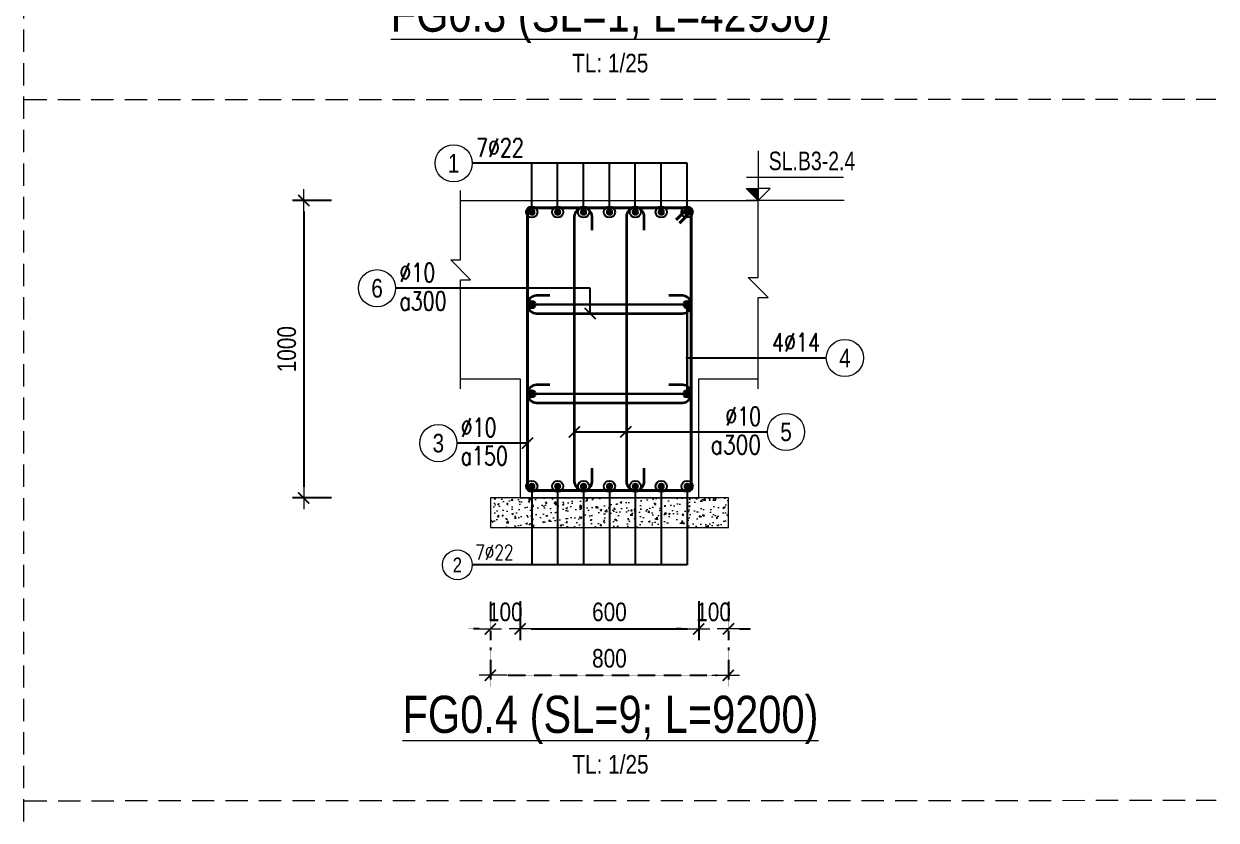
# Model space of a CAD drawing. Header units: millimetres. Extents: x -134772 to 596971, y -129535 to 35703.
# Drawn here: x 35859 to 39866, y 4929 to 7607 of the extents above; entities that cross this region are included whole.
import ezdxf
from ezdxf.enums import TextEntityAlignment as Align

# ---------------------------------------------------------------- set-up
doc = ezdxf.new("R2010")
doc.units = ezdxf.units.MM
doc.header["$MEASUREMENT"] = 0
doc.linetypes.add('HIDDEN', pattern=[0.375, 0.25, -0.125])
doc.layers.get('Defpoints').update_dxf_attribs({"color": 252})
for name, color, linetype, lineweight in [('NDC_S_ANNO', 7, 'Continuous', 20), ('NDC_S_CONTINUOUS', 3, 'Continuous', 20), ('NDC_S_DIM', 1, 'Continuous', 9), ('NDC_S_HATCH MATERIAL', 8, 'Continuous', 13), ('NDC_S_REBAR', 4, 'Continuous', 35), ('NDC_S_STIRRUP', 4, 'Continuous', 40), ('NDC_S_TEXT SYMBOL', 7, 'Continuous', 20), ('NDC_S_THIN LINE', 1, 'Continuous', 5), ('NDC_S_VN TEXT', 7, 'Continuous', 9)]:
    doc.layers.add(name, color=color, linetype=linetype, lineweight=lineweight)
doc.styles.add('ARIAL', font='arial.ttf', dxfattribs={"width": 0.8})
doc.styles.add('NDC_ANNO', font='', dxfattribs={"width": 0.8})
doc.styles.add('NDC_ROMANS', font='romans.shx', dxfattribs={"width": 0.8})
doc.styles.get('NDC_ANNO').set_extended_font_data('Dotum')
doc.dimstyles.new('NDC_dim_25', dxfattribs={"dimscale": 25, "dimtxt": 2.5, "dimasz": 1.5, "dimexe": 1.5, "dimexo": 0, "dimgap": 1, "dimtad": 1, "dimdec": 0, "dimzin": 0, "dimdsep": 46, "dimtxsty": 'ARIAL', "dimblk": 'DIMMARK', "dimcen": 0.09, "dimdle": 1.2, "dimclrd": 1, "dimclre": 1, "dimclrt": 3, "dimadec": 0, "dimazin": 0, "dimtfac": 1, "dimtdec": 0, "dimtix": 1, "dimtofl": 0, "dimtmove": 0, "dimatfit": 3, "dimfxl": 3.75, "dimfxlon": 1, "dimtolj": 1, "dimtzin": 0, "dimarcsym": 0})

# ---------------------------------------------------------------- blocks, each defined once
blk = doc.blocks.new('kata_block_TD')
at = {"color": 6, "linetype": 'ByBlock', "lineweight": -2, "style": 'ARIAL', "width": 0.8}
blk.add_attdef('SECTDET2', text='', height=5, dxfattribs=at).set_placement((0, 7.97), align=Align.CENTER)
at = {"color": 0, "linetype": 'ByBlock', "lineweight": -2, "style": 'ARIAL', "width": 0.8}
blk.add_attdef('SECTDET1', text='', height=5, dxfattribs=at).set_placement((0, 1.47), align=Align.CENTER)
at = {"color": 3, "lineweight": 25, "style": 'ARIAL', "width": 0.8}
blk.add_attdef('SSCALE', text='', height=2.5, dxfattribs=at).set_placement((0, -4), align=Align.CENTER)
blk = doc.blocks.new('DIMMARK')
at = {"layer": 'NDC_S_DIM', "color": 1}
blk.add_line((-1.5, 0), (1, 0), dxfattribs=at)
at = {"layer": 'NDC_S_DIM', "color": 2, "const_width": 0.15}
blk.add_lwpolyline([(-0.5, -0.5), (0.5, 0.5)], dxfattribs=at)
blk = doc.blocks.new('*D1461')
at = {"layer": 'Defpoints', "color": 0, "linetype": 'HIDDEN', "transparency": 16777216}
for p in [(37426.6, 5872.4), (38226.6, 5872.4), (38226.6, 5416.4)]:
    blk.add_point(p, dxfattribs=at)
at = {"layer": 'NDC_S_DIM', "color": 1, "linetype": 'HIDDEN', "lineweight": -2, "transparency": 16777216}
for p, q in [((37426.6, 5510.2), (37426.6, 5378.9)), ((38226.6, 5510.2), (38226.6, 5378.9)), ((37464.1, 5416.4), (38189.1, 5416.4))]:
    blk.add_line(p, q, dxfattribs=at)
at = {"layer": 'NDC_S_DIM', "color": 1, "linetype": 'HIDDEN', "lineweight": -2, "transparency": 16777216, "xscale": 37.5, "yscale": 37.5, "zscale": 37.5, "rotation": 180}
blk.add_blockref('DIMMARK', (37426.6, 5416.4), dxfattribs=at)
at = {"layer": 'NDC_S_DIM', "color": 1, "linetype": 'HIDDEN', "lineweight": -2, "transparency": 16777216, "xscale": 37.5, "yscale": 37.5, "zscale": 37.5}
blk.add_blockref('DIMMARK', (38226.6, 5416.4), dxfattribs=at)
at = {"layer": 'NDC_S_DIM', "color": 3, "linetype": 'HIDDEN', "transparency": 16777216, "insert": (37826.6, 5473.3), "char_height": 62.5, "attachment_point": 5, "style": 'ARIAL'}
blk.add_mtext('\\A1;800', dxfattribs=at)
blk = doc.blocks.new('*D1462')
at = {"layer": 'Defpoints', "color": 0, "linetype": 'HIDDEN', "transparency": 16777216}
for p in [(38226.6, 5872.4), (38126.6, 5666.2), (38226.6, 5572.4)]:
    blk.add_point(p, dxfattribs=at)
at = {"layer": 'NDC_S_DIM', "color": 1, "linetype": 'HIDDEN', "lineweight": -2, "transparency": 16777216}
for p, q in [((38126.6, 5666.2), (38126.6, 5534.9)), ((38226.6, 5666.2), (38226.6, 5534.9)), ((38089.1, 5572.4), (38051.6, 5572.4)), ((38264.1, 5572.4), (38301.6, 5572.4))]:
    blk.add_line(p, q, dxfattribs=at)
at = {"layer": 'NDC_S_DIM', "color": 1, "linetype": 'HIDDEN', "lineweight": -2, "transparency": 16777216, "xscale": 37.5, "yscale": 37.5, "zscale": 37.5}
blk.add_blockref('DIMMARK', (38126.6, 5572.4), dxfattribs=at)
at = {"layer": 'NDC_S_DIM', "color": 1, "linetype": 'HIDDEN', "lineweight": -2, "transparency": 16777216, "xscale": 37.5, "yscale": 37.5, "zscale": 37.5, "rotation": 180}
blk.add_blockref('DIMMARK', (38226.6, 5572.4), dxfattribs=at)
at = {"layer": 'NDC_S_DIM', "color": 3, "linetype": 'HIDDEN', "transparency": 16777216, "insert": (38176.6, 5629.3), "char_height": 62.5, "attachment_point": 5, "style": 'ARIAL'}
blk.add_mtext('\\A1;100', dxfattribs=at)
blk = doc.blocks.new('*D1463')
at = {"layer": 'Defpoints', "color": 0, "linetype": 'HIDDEN', "transparency": 16777216}
for p in [(37426.6, 5872.4), (37526.6, 5666.2), (37426.6, 5572.4)]:
    blk.add_point(p, dxfattribs=at)
at = {"layer": 'NDC_S_DIM', "color": 1, "linetype": 'HIDDEN', "lineweight": -2, "transparency": 16777216}
for p, q in [((37426.6, 5666.2), (37426.6, 5534.9)), ((37526.6, 5666.2), (37526.6, 5534.9)), ((37389.1, 5572.4), (37351.6, 5572.4)), ((37564.1, 5572.4), (37601.6, 5572.4))]:
    blk.add_line(p, q, dxfattribs=at)
at = {"layer": 'NDC_S_DIM', "color": 1, "linetype": 'HIDDEN', "lineweight": -2, "transparency": 16777216, "xscale": 37.5, "yscale": 37.5, "zscale": 37.5}
blk.add_blockref('DIMMARK', (37426.6, 5572.4), dxfattribs=at)
at = {"layer": 'NDC_S_DIM', "color": 1, "linetype": 'HIDDEN', "lineweight": -2, "transparency": 16777216, "xscale": 37.5, "yscale": 37.5, "zscale": 37.5, "rotation": 180}
blk.add_blockref('DIMMARK', (37526.6, 5572.4), dxfattribs=at)
at = {"layer": 'NDC_S_DIM', "color": 3, "linetype": 'HIDDEN', "transparency": 16777216, "insert": (37476.6, 5629.3), "char_height": 62.5, "attachment_point": 5, "style": 'ARIAL'}
blk.add_mtext('\\A1;100', dxfattribs=at)
blk = doc.blocks.new('kata_block_THEP')
at = {"layer": 'NDC_S_REBAR', "color": 0}
for p, q in [((-0.5, 0), (0.5, 0)), ((-0.35, 0.35), (0.35, -0.35)), ((0.35, 0.35), (-0.35, -0.35)), ((0, 0.5), (0, -0.5))]:
    blk.add_line(p, q, dxfattribs=at)
at = {"layer": 'NDC_S_REBAR', "color": 0, "const_width": 0.0833}
blk.add_lwpolyline([(-0.5, 0, 1), (0.5, 0, 1), (-0.5, 0, 1)], format="xyb", dxfattribs=at)
blk = doc.blocks.new('kata_block_CT')
at = {"layer": 'NDC_S_ANNO'}
blk.add_hatch(color=3, dxfattribs=at).paths.add_polyline_path([(0, 1.6), (-1.61, 1.6), (0, 0)])
at = {"layer": 'NDC_S_ANNO', "ltscale": 50}
h = blk.add_hatch(dxfattribs=at)
h.set_pattern_fill('ANSI31', color=256, scale=1.406251, style=0)
h.set_pattern_definition([(45, (0, 5e-12), (-3.157, 3.157), [])])
h.paths.add_polyline_path([(0, 1.6), (0, 0), (1.61, 1.6)])
for p, q in [((-1.59, 3.14), (11.47, 3.14)), ((11.56, 0), (-1.64, 0))]:
    blk.add_line(p, q, dxfattribs=at)
for points in [[(0, 6.69), (0, 0)], [(0, 0), (-1.61, 1.6), (0, 1.6)], [(0, 0), (1.61, 1.6), (0, 1.6)]]:
    blk.add_lwpolyline(points, dxfattribs=at)
at = {"layer": 'NDC_S_ANNO', "color": 8, "ltscale": 50}
blk.add_lwpolyline([(0, 0), (-1.61, 1.6), (0, 1.6)], dxfattribs=at)
at = {"layer": 'NDC_S_TEXT SYMBOL', "color": 3, "style": 'NDC_ANNO', "width": 0.8}
blk.add_attdef('CT', (1.41, 4.07), '', height=2.5, dxfattribs=at)
blk = doc.blocks.new('*D1464')
at = {"layer": 'Defpoints', "color": 0, "transparency": 16777216}
for p in [(37526.6, 5972.4), (38126.6, 5972.4), (38126.6, 5572.4)]:
    blk.add_point(p, dxfattribs=at)
at = {"layer": 'NDC_S_DIM', "color": 1, "lineweight": -2, "transparency": 16777216}
for p, q in [((37526.6, 5666.2), (37526.6, 5534.9)), ((38126.6, 5666.2), (38126.6, 5534.9)), ((37564.1, 5572.4), (38089.1, 5572.4))]:
    blk.add_line(p, q, dxfattribs=at)
at = {"layer": 'NDC_S_DIM', "color": 1, "lineweight": -2, "transparency": 16777216, "xscale": 37.5, "yscale": 37.5, "zscale": 37.5, "rotation": 180}
blk.add_blockref('DIMMARK', (37526.6, 5572.4), dxfattribs=at)
at = {"layer": 'NDC_S_DIM', "color": 1, "lineweight": -2, "transparency": 16777216, "xscale": 37.5, "yscale": 37.5, "zscale": 37.5}
blk.add_blockref('DIMMARK', (38126.6, 5572.4), dxfattribs=at)
at = {"layer": 'NDC_S_DIM', "color": 3, "transparency": 16777216, "insert": (37826.6, 5629.3), "char_height": 62.5, "attachment_point": 5, "style": 'ARIAL'}
blk.add_mtext('\\A1;600', dxfattribs=at)
blk = doc.blocks.new('*D1465')
at = {"layer": 'Defpoints', "color": 0, "transparency": 16777216}
for p in [(37305.2, 7012.9), (36799.2, 6012.9), (37305.2, 6012.9)]:
    blk.add_point(p, dxfattribs=at)
at = {"layer": 'NDC_S_DIM', "color": 1, "lineweight": -2, "transparency": 16777216}
for p, q in [((36892.9, 7012.9), (36761.7, 7012.9)), ((36799.2, 6975.4), (36799.2, 6050.4)), ((36892.9, 6012.9), (36761.7, 6012.9))]:
    blk.add_line(p, q, dxfattribs=at)
at = {"layer": 'NDC_S_DIM', "color": 1, "lineweight": -2, "transparency": 16777216, "xscale": 37.5, "yscale": 37.5, "zscale": 37.5}
for p, rotation in [((36799.2, 7012.9), 90), ((36799.2, 6012.9), 270)]:
    blk.add_blockref('DIMMARK', p, dxfattribs=dict(at, rotation=rotation))
at = {"layer": 'NDC_S_DIM', "color": 3, "transparency": 16777216, "insert": (36742.3, 6512.9), "char_height": 62.5, "attachment_point": 5, "rotation": 90, "style": 'ARIAL'}
blk.add_mtext('\\A1;1000', dxfattribs=at)
blk = doc.blocks.new('*U11')
blk.add_circle((-2.5, 0), 2.5)
at = {"layer": 'NDC_S_VN TEXT', "color": 3, "style": 'NDC_ROMANS', "width": 0.75}
for tag, p in [('DK1', (0.5, 0.85)), ('KC1', (0.5, -2.97))]:
    blk.add_attdef(tag, p, '', height=2.5, dxfattribs=at)
at = {"layer": 'NDC_S_VN TEXT', "color": 7, "style": 'ARIAL', "width": 0.8}
blk.add_attdef('SH2', text='', height=2.5, dxfattribs=at).set_placement((-2.5, 0), align=Align.MIDDLE)
blk = doc.blocks.new('*U623')
blk.add_circle((-2.5, 0), 2.5)
at = {"layer": 'NDC_S_VN TEXT', "color": 3, "style": 'NDC_ROMANS', "width": 0.75}
blk.add_attdef('DK1', (0.5, 0.85), '', height=2.5, dxfattribs=at)
at = {"layer": 'NDC_S_VN TEXT', "color": 7, "style": 'ARIAL', "width": 0.8}
blk.add_attdef('SH2', text='', height=2.5, dxfattribs=at).set_placement((-2.5, 0), align=Align.MIDDLE)
blk = doc.blocks.new('*U624')
blk.add_circle((2.5, 0), 2.5)
at = {"layer": 'NDC_S_VN TEXT', "color": 3, "style": 'NDC_ROMANS', "width": 0.75}
blk.add_attdef('DK2', text='', height=2.5, dxfattribs=at).set_placement((-0.85, 0.85), align=Align.RIGHT)
at = {"layer": 'NDC_S_VN TEXT', "color": 7, "style": 'ARIAL', "width": 0.8}
blk.add_attdef('SH3', text='', height=2.5, dxfattribs=at).set_placement((2.5, 0), align=Align.MIDDLE)
blk = doc.blocks.new('*U12')
blk.add_circle((2.5, 0), 2.5)
at = {"layer": 'NDC_S_VN TEXT', "color": 3, "style": 'NDC_ROMANS'}
for tag, width, p in [('DK2', 0.75, (-0.85, 0.85)), ('KC2', 0.8, (-0.85, -2.97))]:
    blk.add_attdef(tag, text='', height=2.5, dxfattribs=dict(at, width=width)).set_placement(p, align=Align.RIGHT)
at = {"layer": 'NDC_S_VN TEXT', "color": 7, "style": 'ARIAL', "width": 0.8}
blk.add_attdef('SH3', text='', height=2.5, dxfattribs=at).set_placement((2.5, 0), align=Align.MIDDLE)

msp = doc.modelspace()

# ---------------------------------------------------------------- hatches: boundary and pattern name
at = {"layer": 'NDC_S_HATCH MATERIAL'}
h = msp.add_hatch(dxfattribs=at)
h.set_pattern_fill('AR-CONC', color=256, scale=8)
h.set_pattern_definition([(50, (26826.58, 32633.05), (57.380815, -5.02017), [6, -66]), (355, (26826.58, 32633.05), (-11.10011, 60.17537), [4.8, -52.8]), (100.45144, (26831.36, 32632.63), (46.28071, 55.1552), [5.09922, -56.09137]), (46.1842, (26826.58, 32649.05), (85.3793, -13.24154), [9, -99]), (96.63564, (26833.69, 32647.945), (74.77296, 77.92949), [7.64883, -84.1371]), (351.18416, (26826.58, 32649.05), (74.77296, 77.9295), [7.2, -79.2]), (21, (26834.58, 32645.05), (47.752564, -32.20951), [6, -66]), (326, (26834.58, 32645.05), (19.46523, 58.012), [4.8, -52.8]), (71.45144, (26838.557, 32642.365), (67.21779, 25.80249), [5.09922, -56.09137]), (37.5, (26826.578, 32633.049), (0.972788, 26.631508), [0, -52.16, 0, -53.6, 0, -53]), (7.5, (26826.578, 32633.05), (21.045563, 31.552937), [0, -30.56, 0, -50.96, 0, -20.2]), (327.5, (26808.738, 32633.049), (42.705795, -1.80439), [0, -20, 0, -62.4, 0, -82.8]), (317.5, (26800.738, 32633.05), (46.654894, 8.0084), [0, -26, 0, -41.44, 0, -58.8])])
h.paths.add_polyline_path([(37426.6, 6012.9), (38226.6, 6012.9), (38226.6, 5912.9), (37426.6, 5912.9)])

# ---------------------------------------------------------------- linework, layer by layer
at = {"layer": 'NDC_S_CONTINUOUS'}
for points in [[(37326.6, 7012.9), (37526.6, 7012.9), (37526.6, 7012.9), (38126.6, 7012.9), (38126.6, 7012.9), (38326.6, 7012.9)], [(37326.6, 6412.9), (37526.6, 6412.9), (37526.6, 6012.9), (38126.6, 6012.9), (38126.6, 6412.9), (38326.6, 6412.9)]]:
    msp.add_lwpolyline(points, dxfattribs=at)
at = {"layer": 'NDC_S_HATCH MATERIAL', "linetype": 'HIDDEN', "ltscale": 300}
for p, q in [((35858.7, 425), (35858.7, 14425)), ((35860.4, 7352.4), (39864.6, 7353.8)), ((35861.3, 4994.9), (39865.5, 4996.3))]:
    msp.add_line(p, q, dxfattribs=at)
at = {"layer": 'NDC_S_HATCH MATERIAL', "ltscale": 1500}
msp.add_lwpolyline([(37426.6, 5912.9), (38226.6, 5912.9), (38226.6, 6012.9), (37426.6, 6012.9)], close=True, dxfattribs=at)
at = {"layer": 'NDC_S_REBAR'}
for points in [[(37768.6, 6913.1), (37768.6, 6958.1, 1), (37708.6, 6958.1), (37708.6, 6068.1, 1), (37768.6, 6068.1), (37768.6, 6113.1)], [(37943.6, 6913.1), (37943.6, 6958.1, 1), (37883.6, 6958.1), (37883.6, 6068.1, 1), (37943.6, 6068.1), (37943.6, 6113.1)], [(37626.6, 6692.9), (37581.6, 6692.9, 1), (37581.6, 6632.9), (38071.6, 6632.9, 1), (38071.6, 6692.9), (38026.6, 6692.9)], [(37626.6, 6392.9), (37581.6, 6392.9, 1), (37581.6, 6332.9), (38071.6, 6332.9, 1), (38071.6, 6392.9), (38026.6, 6392.9)]]:
    msp.add_lwpolyline(points, format="xyb", dxfattribs=at)
at = {"layer": 'NDC_S_STIRRUP'}
msp.add_lwpolyline([(38050.6, 6947.9), (38090.6, 6987.9, -0.414214), (38101.6, 6976.9), (38101.6, 6048.9, -0.414214), (38090.6, 6037.9), (37562.6, 6037.9, -0.414214), (37551.6, 6048.9), (37551.6, 6976.9, -0.414214), (37562.6, 6987.9), (38090.6, 6987.9, -0.414214), (38101.6, 6976.9), (38061.6, 6936.9)], format="xyb", dxfattribs=at)
at = {"layer": 'NDC_S_THIN LINE'}
for points in [[(37326.6, 6379.6), (37326.6, 6746.4), (37359.9, 6746.4), (37293.2, 6813), (37326.6, 6813), (37326.6, 7046.2)], [(38326.6, 6379.6), (38326.6, 6686.9), (38359.9, 6686.9), (38293.2, 6753.6), (38326.6, 6753.6), (38326.6, 7046.2)]]:
    msp.add_lwpolyline(points, dxfattribs=at)

# ---------------------------------------------------------------- block references
at = {"layer": 'NDC_S_REBAR', "xscale": 22, "yscale": 22, "zscale": 22}
for p in [(37565.6, 6973.9), (37652.6, 6973.9), (37739.6, 6973.9), (37826.6, 6973.9), (37913.6, 6973.9), (38000.6, 6973.9), (38087.6, 6973.9), (37565.6, 6662.9), (38087.6, 6662.9), (37565.6, 6362.9), (38087.6, 6362.9), (37565.6, 6051.9), (37652.6, 6051.9), (37739.6, 6051.9), (37826.6, 6051.9), (37913.6, 6051.9), (38000.6, 6051.9), (38087.6, 6051.9)]:
    msp.add_blockref('kata_block_THEP', p, dxfattribs=at)
at = {"layer": 'NDC_S_REBAR', "color": 3, "xscale": 16, "yscale": 16, "zscale": 16}
for p in [(37565.6, 6973.9), (37565.6, 6662.9), (37565.6, 6051.9)]:
    msp.add_blockref('kata_block_THEP', p, dxfattribs=at)
at = {"layer": 'NDC_S_THIN LINE'}
for name, p, xscale, yscale, zscale, values in [('*U623', (37365.6, 7137.9), 25, 25, 25, {'SH2': '1', 'DK1': '7%%c22'}), ('*U11', (37108.2, 6717.9), 25, 25, 25, {'SH2': '6', 'DK1': '%%c10', 'KC1': 'a300'}), ('*U624', (38555.4, 6483.5), 25, 25, 25, {'SH3': '4', 'DK2': '4%%c14'}), ('*U12', (38357.6, 6234.7), 25, 25, 25, {'SH3': '5', 'DK2': '%%c10', 'KC2': 'a300'}), ('*U11', (37314.1, 6197.1), 25, 25, 25, {'SH2': '3', 'DK1': '%%c10', 'KC1': 'a150'}), ('*U623', (37365.6, 5787.9), 20, 20, 20, {'SH2': '2', 'DK1': '7%%c22'})]:
    msp.add_blockref(name, p, dxfattribs=dict(at, xscale=xscale, yscale=yscale, zscale=zscale)).add_auto_attribs(values)
at = {"layer": 'NDC_S_VN TEXT'}
ref = msp.add_blockref('kata_block_TD', (37829.3, 7543.6), dxfattribs=dict(at, xscale=25, yscale=25, zscale=25))
ref.add_attrib('SECTDET1', '%%uFG0.3 (SL=1; L=42950)', dxfattribs={"layer": '0', "color": 0, "linetype": 'ByBlock', "lineweight": -2, "height": 125, "style": 'ARIAL', "width": 0.8}).set_placement((37829.3, 7580.3), align=Align.CENTER)
ref.add_attrib('SSCALE', 'TL: 1/25', dxfattribs={"layer": '0', "color": 3, "lineweight": 25, "height": 62.5, "style": 'ARIAL', "width": 0.8}).set_placement((37829.3, 7443.6), align=Align.CENTER)
at = {"layer": 'NDC_S_VN TEXT', "xscale": 25, "yscale": 25, "zscale": 25}
msp.add_blockref('kata_block_CT', (38326.6, 7012.9), dxfattribs=at).add_auto_attribs({'CT': 'SL.B3-2.4'})
at = {"layer": 'NDC_S_VN TEXT'}
ref = msp.add_blockref('kata_block_TD', (37830.1, 5186.1), dxfattribs=dict(at, xscale=25, yscale=25, zscale=25))
ref.add_attrib('SECTDET1', '%%uFG0.4 (SL=9; L=9200)', dxfattribs={"layer": '0', "color": 0, "linetype": 'ByBlock', "lineweight": -2, "height": 125, "style": 'ARIAL', "width": 0.8}).set_placement((37830.1, 5222.8), align=Align.CENTER)
ref.add_attrib('SSCALE', 'TL: 1/25', dxfattribs={"layer": '0', "color": 3, "lineweight": 25, "height": 62.5, "style": 'ARIAL', "width": 0.8}).set_placement((37830.1, 5086.1), align=Align.CENTER)

# ---------------------------------------------------------------- dimensions: what is measured, and where the dimension line sits
at = {"layer": 'NDC_S_DIM'}
dim = msp.add_linear_dim(base=(36799.2, 6012.9), p1=(37305.2, 7012.9), p2=(37305.2, 6012.9), angle=270, dimstyle='NDC_dim_25', dxfattribs=at)
dim.commit()
dim.dimension.update_dxf_attribs({"geometry": '*D1465', "text_midpoint": (36742.3, 6512.9)})
dim = msp.add_linear_dim(base=(38126.6, 5572.4), p1=(37526.6, 5972.4), p2=(38126.6, 5972.4), dimstyle='NDC_dim_25', dxfattribs=at)
dim.commit()
dim.dimension.update_dxf_attribs({"geometry": '*D1464', "text_midpoint": (37826.6, 5629.3)})
at = {"layer": 'NDC_S_DIM', "linetype": 'HIDDEN'}
for base, p1, p2, picture, middle in [((37426.6, 5572.4), (37526.6, 5666.2), (37426.6, 5872.4), '*D1463', (37476.6, 5629.3)), ((38226.6, 5416.4), (37426.6, 5872.4), (38226.6, 5872.4), '*D1461', (37826.6, 5473.3)), ((38226.6, 5572.4), (38126.6, 5666.2), (38226.6, 5872.4), '*D1462', (38176.6, 5629.3))]:
    dim = msp.add_linear_dim(base=base, p1=p1, p2=p2, dimstyle='NDC_dim_25', dxfattribs=at)
    dim.commit()
    dim.dimension.update_dxf_attribs({"geometry": picture, "text_midpoint": middle})

# ---------------------------------------------------------------- leaders
at = {"layer": 'NDC_S_THIN LINE'}
for points, override in [([(37565.6, 6973.9), (37565.6, 7137.9), (37365.6, 7137.9)], {"dimldrblk": 'DotBlank'}), ([(38087.6, 6973.9), (38087.6, 7137.9), (37365.6, 7137.9)], {"dimldrblk": 'DotBlank'}), ([(37652.6, 6973.9), (37652.6, 7137.9), (37452.6, 7137.9)], {"dimldrblk": 'DotBlank'}), ([(37739.6, 6973.9), (37739.6, 7137.9), (37539.6, 7137.9)], {"dimldrblk": 'DotBlank'}), ([(37826.6, 6973.9), (37826.6, 7137.9), (37626.6, 7137.9)], {"dimldrblk": 'DotBlank'}), ([(37913.6, 6973.9), (37913.6, 7137.9), (37713.6, 7137.9)], {"dimldrblk": 'DotBlank'}), ([(38000.6, 6973.9), (38000.6, 7137.9), (37800.6, 7137.9)], {"dimldrblk": 'DotBlank'}), ([(37761.5, 6632.9), (37761.5, 6717.9), (37108.2, 6717.9)], {"dimldrblk": 'ARCHTICK'}), ([(37565.6, 6662.9), (38093.6, 6662.9)], {"dimasz": 1, "dimldrblk": 'DotBlank'}), ([(38087.6, 6662.9), (37565.6, 6662.9)], {"dimasz": 1, "dimldrblk": 'DotBlank'}), ([(38087.6, 6662.9), (38087.6, 6362.9)], {"dimldrblk": 'DotSmall'}), ([(38087.6, 6362.9), (38087.6, 6662.9)], {"dimldrblk": 'DotSmall'}), ([(38087.6, 6483.5), (38555.4, 6483.5)], {"dimldrblk": 'DotSmall'}), ([(37565.6, 6362.9), (38093.6, 6362.9)], {"dimasz": 1, "dimldrblk": 'DotBlank'}), ([(38087.6, 6362.9), (37565.6, 6362.9)], {"dimasz": 1, "dimldrblk": 'DotBlank'}), ([(37708.6, 6234.7), (38357.6, 6234.7)], {"dimldrblk": 'ARCHTICK'}), ([(37881.6, 6234.7), (38357.6, 6234.7)], {"dimldrblk": 'ARCHTICK'}), ([(37551.6, 6197.1), (37314.1, 6197.1)], {"dimldrblk": 'ARCHTICK'}), ([(37565.6, 6051.9), (37565.6, 5787.9), (37365.6, 5787.9)], {"dimldrblk": 'DotBlank'}), ([(38087.6, 6051.9), (38087.6, 5787.9), (37365.6, 5787.9)], {"dimldrblk": 'DotBlank'}), ([(37652.6, 6051.9), (37652.6, 5787.9), (37452.6, 5787.9)], {"dimldrblk": 'DotBlank'}), ([(37739.6, 6051.9), (37739.6, 5787.9), (37539.6, 5787.9)], {"dimldrblk": 'DotBlank'}), ([(37826.6, 6051.9), (37826.6, 5787.9), (37626.6, 5787.9)], {"dimldrblk": 'DotBlank'}), ([(37913.6, 6051.9), (37913.6, 5787.9), (37713.6, 5787.9)], {"dimldrblk": 'DotBlank'}), ([(38000.6, 6051.9), (38000.6, 5787.9), (37800.6, 5787.9)], {"dimldrblk": 'DotBlank'})]:
    msp.add_leader(points, dimstyle='NDC_dim_25', override=override, dxfattribs=at)

doc.saveas('drawing.dxf')
